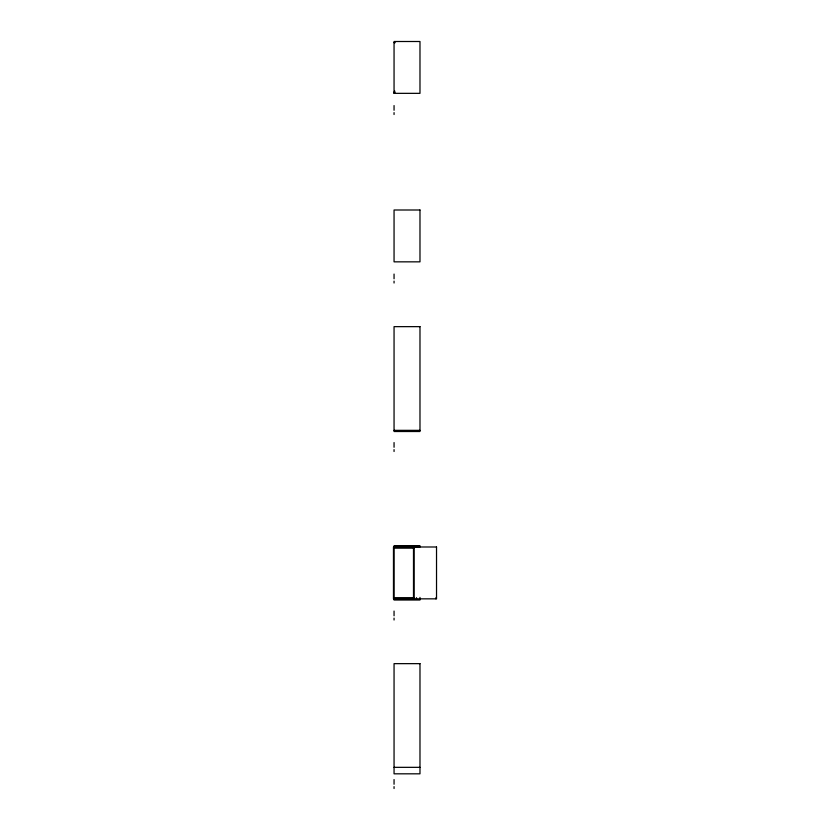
<?xml version="1.0" encoding="UTF-8"?>
<svg xmlns="http://www.w3.org/2000/svg" width="830" height="830" viewBox="0 0 830 830"><rect width="100%" height="100%" fill="white"/><g stroke="black" fill="none" stroke-linecap="round" stroke-linejoin="round"><path stroke-width="1.25" d="M394.053 93.344L394.053 41.5L419.98 41.5L419.98 93.344L394.053 93.344L394.675 90.875M394.053 42.662L395.225 42.662M394.053 92.182L395.225 92.182M394.053 430.345L419.98 430.345M394.053 546.358L419.98 546.358M394.053 547.012L419.98 547.012L419.98 545.829L394.053 545.829L394.053 600.007L419.98 600.007L419.98 597.424M394.053 548.163L414.014 548.163M394.053 597.673L414.014 597.673M394.053 767.335L419.98 767.335M435.947 597.673L435.947 598.845M416.504 597.673L416.504 598.845M414.077 546.991L414.077 598.845M413.496 546.991L413.496 598.845M394.053 105.566L394.053 110.276M394.053 112.621L394.053 114.509M394.053 274.066L394.053 278.776M394.053 281.121L394.053 283.009M394.053 442.566L394.053 447.277M394.053 449.621L394.053 451.499M394.053 611.056L394.053 615.777M394.053 618.122L394.053 620M394.053 779.557L394.053 784.267M394.053 786.633L394.053 788.5M419.98 210L394.053 210L394.053 261.844L419.98 261.844L419.98 210M419.98 326.647L394.053 326.647L394.053 431.507L419.98 431.507L419.98 326.647M436.528 546.991L393.472 546.991L393.472 598.845L436.528 598.845L436.528 546.991M419.98 663.647L394.053 663.647L394.053 773.819L419.98 773.819L419.98 663.647"/></g></svg>
